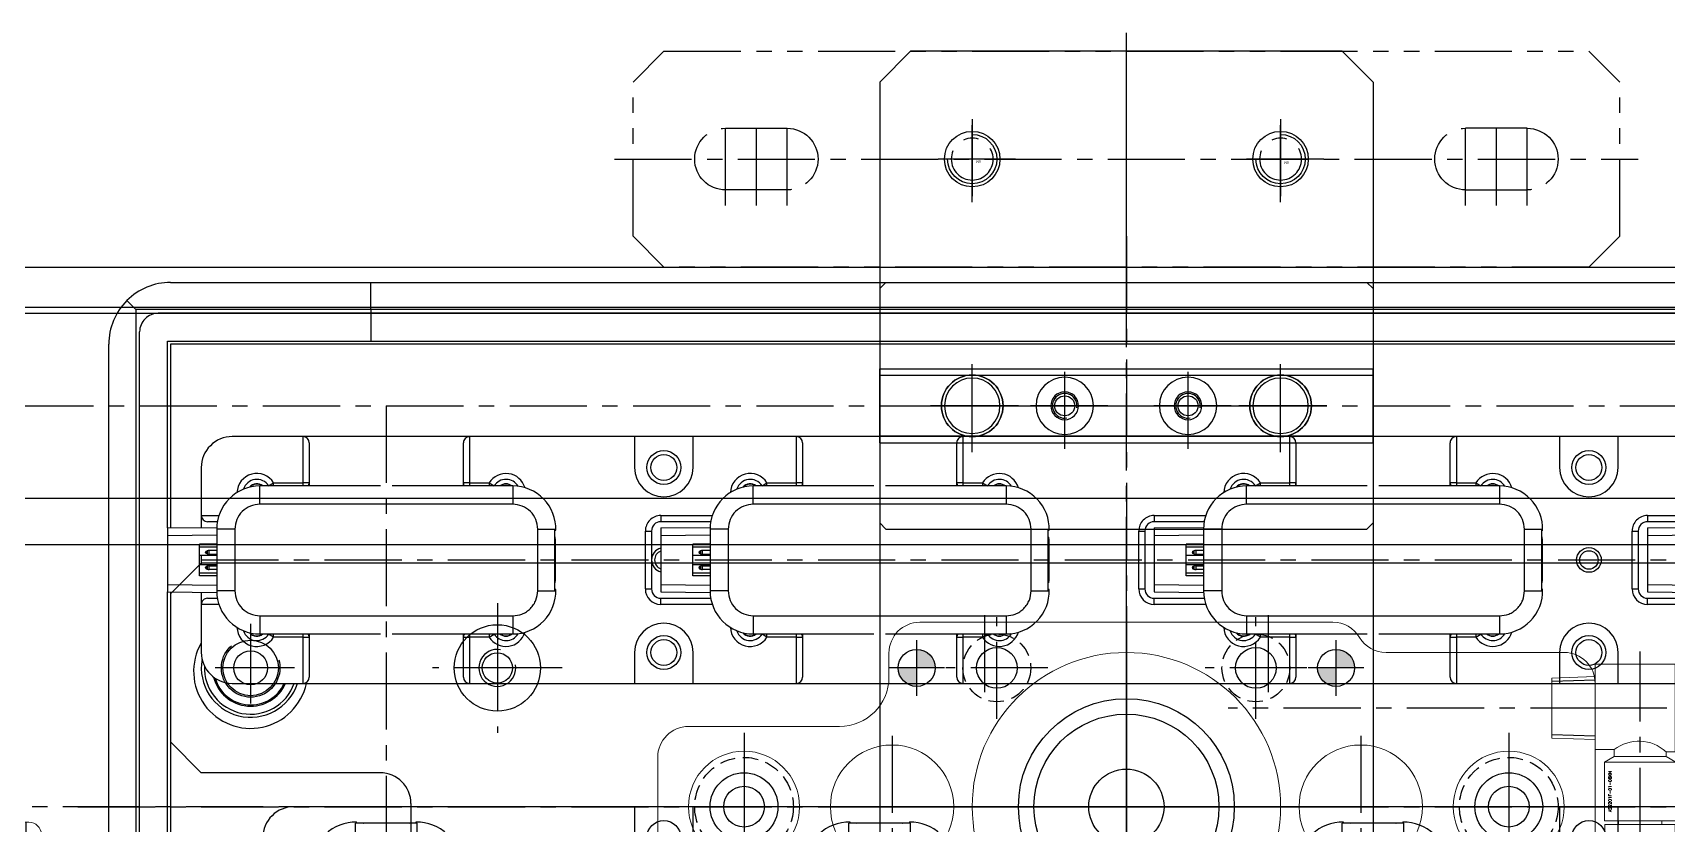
# Model space of a CAD drawing. Header units: inches. Extents: x 0 to 23821, y 0 to 11279.
# Drawn here: x 6859.8 to 7124.9, y 4415 to 4543.3 of the extents above; entities that cross this region are included whole.
import ezdxf
from ezdxf.enums import TextEntityAlignment as Align

# ---------------------------------------------------------------- set-up
doc = ezdxf.new("R2010")
doc.units = ezdxf.units.IN
doc.header["$LTSCALE"] = 10
doc.header["$MEASUREMENT"] = 0
for name, pattern in [('CENTER', [2, 1.25, -0.25, 0.25, -0.25]), ('HIDDEN', [0.375, 0.25, -0.125]), ('PHANTOM', [2.5, 1.25, -0.25, 0.25, -0.25, 0.25, -0.25])]:
    doc.linetypes.add(name, pattern=pattern)
for name, color, linetype in [('11', 1, 'CENTER'), ('22', 2, 'HIDDEN'), ('44', 4, 'Continuous'), ('66', 6, 'PHANTOM'), ('B', 123, 'Continuous'), ('BOM-T', 4, 'Continuous'), ('G', 231, 'Continuous'), ('P', 142, 'Continuous'), ('T', 3, 'Continuous'), ('Y', 60, 'Continuous')]:
    doc.layers.add(name, color=color, linetype=linetype)
doc.layers.add('88', color=35, linetype='Continuous', lineweight=5)
doc.styles.add('H', font='romans.shx', dxfattribs={"bigfont": 'whgtxt.shx'})
doc.styles.add('SCI', font='')
doc.styles.get("Standard").update_dxf_attribs({"font": 'arial.ttf'})
doc.styles.get('SCI').set_extended_font_data('Gulim')

# ---------------------------------------------------------------- blocks, each defined once
blk = doc.blocks.new('A$C36ac1f08')
for p, q in [((-6520, -12), (-280, -12)), ((-6520, -57), (-280, -57))]:
    blk.add_line(p, q)
at = {"layer": '11'}
for p, q in [((-6520, -34.5), (-280, -34.5)), ((-279.95, -99.5), (-6520, -99.5))]:
    blk.add_line(p, q, dxfattribs=at)
at = {"layer": 'B'}
for p, q in [((-6520, -19.5), (-280, -19.5)), ((-6520, -49.5), (-280, -49.5))]:
    blk.add_line(p, q, dxfattribs=at)
at = {"layer": 'G'}
blk.add_line((-6520, -18.5), (-280, -18.5), dxfattribs=at)
blk = doc.blocks.new('A$Ce158b9f5')
for p, q in [((325, 57.69), (325, 167.5)), ((325.5, 135), (325.5, 57.69)), ((330.63, 11.87), (330.63, 135)), ((335, 135), (335, 17.5)), ((90.25, 97.5), (90.25, 92.5)), ((99.75, 92.5), (99.75, 97.5)), ((125, 97.95), (125, 95.16)), ((135, 97.95), (135, 95.16)), ((205, 97.95), (205, 95.16)), ((215, 97.95), (215, 95.16)), ((240.25, 97.5), (240.25, 92.5)), ((249.75, 92.5), (249.75, 97.5)), ((285, 97.95), (285, 95.16)), ((295, 97.95), (295, 95.16)), ((125, 95.16), (135, 95.16)), ((125.19, 95), (125.21, 95.16)), ((126.8, 95.16), (126.8, 95.1)), ((129, 95.1), (126.8, 95.1)), ((133.2, 95.1), (131, 95.1)), ((133.2, 95.16), (133.2, 95.1)), ((134.79, 95.16), (134.81, 95)), ((205, 95.16), (215, 95.16)), ((205.19, 95), (205.21, 95.16)), ((206.8, 95.16), (206.8, 95.1)), ((209, 95.1), (206.8, 95.1)), ((213.2, 95.1), (211, 95.1)), ((213.2, 95.16), (213.2, 95.1)), ((214.79, 95.16), (214.81, 95)), ((285, 95.16), (295, 95.16)), ((285.19, 95), (285.21, 95.16)), ((286.8, 95.16), (286.8, 95.1)), ((289, 95.1), (286.8, 95.1)), ((293.2, 95.1), (291, 95.1)), ((293.2, 95.16), (293.2, 95.1)), ((294.79, 95.16), (294.81, 95)), ((35, 92.5), (305, 92.5)), ((315, 72.5), (25, 72.5)), ((90.25, 72.5), (90.25, 67.5)), ((99.75, 67.5), (99.75, 72.5)), ((116.5, 65.02), (116.5, 72.5)), ((143.5, 72.5), (143.5, 65.02)), ((196.5, 65.02), (196.5, 72.5)), ((223.5, 72.5), (223.5, 65.02)), ((240.25, 72.5), (240.25, 67.5)), ((249.75, 67.5), (249.75, 72.5)), ((276.5, 65.02), (276.5, 72.5)), ((303.5, 72.5), (303.5, 65.02)), ((117.5, 71.5), (117.5, 65.02)), ((142.5, 65.02), (142.5, 71.5)), ((197.5, 71.5), (197.5, 65.02)), ((222.5, 65.02), (222.5, 71.5)), ((277.5, 71.5), (277.5, 65.02)), ((302.5, 65.02), (302.5, 71.5)), ((320, 59.7), (320, 67.5)), ((129.06, 64.5), (109.5, 64.5)), ((109.5, 61.55), (109.5, 64.5)), ((113.32, 65.02), (112.52, 64.51)), ((113.32, 65.02), (116.5, 65.02)), ((113.32, 64.5), (113.32, 65.02)), ((117.5, 65.02), (116.5, 65.02)), ((116.5, 64.5), (116.5, 65.02)), ((117.5, 65.02), (117.5, 64.5)), ((150.5, 64.5), (130.94, 64.5)), ((143.5, 65.02), (142.5, 65.02)), ((142.5, 64.5), (142.5, 65.02)), ((143.5, 65.02), (148.28, 65.02)), ((143.5, 65.02), (143.5, 64.5)), ((148.28, 65.02), (149.08, 64.51)), ((148.28, 65.02), (148.28, 64.5)), ((150.5, 61.55), (150.5, 64.5)), ((209.06, 64.5), (189.5, 64.5)), ((189.5, 61.55), (189.5, 64.5)), ((193.32, 65.02), (192.52, 64.51)), ((193.32, 65.02), (196.5, 65.02)), ((193.32, 64.5), (193.32, 65.02)), ((197.5, 65.02), (196.5, 65.02)), ((196.5, 64.5), (196.5, 65.02)), ((197.5, 65.02), (197.5, 64.5)), ((230.5, 64.5), (210.94, 64.5)), ((223.5, 65.02), (222.5, 65.02)), ((222.5, 64.5), (222.5, 65.02)), ((223.5, 65.02), (228.28, 65.02)), ((223.5, 65.02), (223.5, 64.5)), ((228.28, 65.02), (229.08, 64.51)), ((228.28, 65.02), (228.28, 64.5)), ((230.5, 61.55), (230.5, 64.5)), ((289.06, 64.5), (269.5, 64.5)), ((269.5, 61.55), (269.5, 64.5)), ((273.32, 65.02), (272.52, 64.51)), ((273.32, 65.02), (276.5, 65.02)), ((273.32, 64.5), (273.32, 65.02)), ((277.5, 65.02), (276.5, 65.02)), ((276.5, 64.5), (276.5, 65.02)), ((277.5, 65.02), (277.5, 64.5)), ((310.5, 64.5), (290.94, 64.5)), ((303.5, 65.02), (302.5, 65.02)), ((302.5, 64.5), (302.5, 65.02)), ((303.5, 65.02), (308.28, 65.02)), ((303.5, 65.02), (303.5, 64.5)), ((308.28, 65.02), (309.08, 64.51)), ((308.28, 65.02), (308.28, 64.5)), ((310.5, 61.55), (310.5, 64.5)), ((150.5, 61.55), (109.5, 61.55)), ((230.5, 61.55), (189.5, 61.55)), ((310.5, 61.55), (269.5, 61.55)), ((77.15, 59.7), (85.5, 59.7)), ((85.5, 58.7), (77.4, 58.7)), ((85.5, 59.7), (85.5, 58.7)), ((157.15, 59.7), (165.5, 59.7)), ((165.5, 58.7), (157.4, 58.7)), ((165.5, 59.7), (165.5, 58.7)), ((237.15, 59.7), (245.5, 59.7)), ((245.5, 58.7), (237.4, 58.7)), ((245.5, 59.7), (245.5, 58.7)), ((317.15, 59.7), (320, 59.7)), ((319, 58.7), (317.4, 58.7)), ((320, 57.73), (320, 59.7)), ((85.5, 57.69), (77.5, 57.76)), ((85.5, 56.49), (77.5, 56.56)), ((85.5, 48.51), (85.5, 56.49)), ((88, 57.2), (87, 57.2)), ((87, 47.8), (87, 57.2)), ((88, 57.2), (88, 47.8)), ((102.5, 57.31), (102.66, 57.29)), ((102.6, 49.3), (102.6, 55.7)), ((102.6, 55.7), (102.66, 55.7)), ((102.66, 57.5), (102.66, 47.5)), ((105.45, 57.5), (102.66, 57.5)), ((105.45, 57.5), (105.45, 47.5)), ((154.55, 47.5), (154.55, 57.5)), ((154.55, 57.5), (157.5, 57.5)), ((165.5, 57.69), (157.5, 57.76)), ((157.5, 47.5), (157.5, 57.5)), ((165.5, 56.49), (157.5, 56.56)), ((165.5, 48.51), (165.5, 56.49)), ((167, 47.8), (167, 57.2)), ((168, 57.2), (167, 57.2)), ((168, 57.2), (168, 47.8)), ((182.5, 57.31), (182.66, 57.29)), ((182.6, 49.3), (182.6, 55.7)), ((182.6, 55.7), (182.66, 55.7)), ((182.66, 57.5), (182.66, 47.5)), ((185.45, 57.5), (182.66, 57.5)), ((185.45, 57.5), (185.45, 47.5)), ((234.55, 47.5), (234.55, 57.5)), ((234.55, 57.5), (237.5, 57.5)), ((245.5, 57.69), (237.5, 57.76)), ((237.5, 47.5), (237.5, 57.5)), ((245.5, 56.49), (237.5, 56.56)), ((245.5, 48.51), (245.5, 56.49)), ((248, 57.2), (247, 57.2)), ((247, 47.8), (247, 57.2)), ((248, 57.2), (248, 47.8)), ((262.5, 57.31), (262.66, 57.29)), ((262.6, 49.3), (262.6, 55.7)), ((262.6, 55.7), (262.66, 55.7)), ((262.66, 57.5), (262.66, 47.5)), ((265.45, 57.5), (262.66, 57.5)), ((265.45, 57.5), (265.45, 47.5)), ((314.55, 47.5), (314.55, 57.5)), ((314.55, 57.5), (317.5, 57.5)), ((325.5, 57.69), (317.5, 57.76)), ((317.5, 47.5), (317.5, 57.5)), ((325.5, 56.49), (317.5, 56.56)), ((325.5, 48.51), (325.5, 56.49)), ((157.5, 55.08), (160.3, 55.08)), ((157.5, 55.05), (160.3, 55.05)), ((157.5, 54.65), (160.3, 54.65)), ((157.5, 54.05), (158.71, 54.05)), ((158.71, 53.45), (157.5, 53.45)), ((160.3, 53.25), (157.5, 53.25)), ((158.71, 54.05), (158.71, 53.45)), ((159.05, 53.51), (159.05, 53.99)), ((159.2, 53.94), (159.05, 53.99)), ((159.05, 53.51), (159.2, 53.56)), ((159.2, 53.56), (159.2, 53.94)), ((159.3, 53.79), (159.3, 53.71)), ((160.3, 55.08), (160.3, 49.92)), ((237.5, 55.08), (240.3, 55.08)), ((237.5, 55.05), (240.3, 55.05)), ((237.5, 54.65), (240.3, 54.65)), ((237.5, 54.05), (238.71, 54.05)), ((238.71, 53.45), (237.5, 53.45)), ((240.3, 53.25), (237.5, 53.25)), ((238.71, 54.05), (238.71, 53.45)), ((239.05, 53.51), (239.05, 53.99)), ((239.2, 53.94), (239.05, 53.99)), ((239.05, 53.51), (239.2, 53.56)), ((239.2, 53.56), (239.2, 53.94)), ((239.3, 53.79), (239.3, 53.71)), ((240.3, 55.08), (240.3, 49.92)), ((317.5, 55.08), (320.3, 55.08)), ((317.5, 55.05), (320.3, 55.05)), ((317.5, 54.65), (320.3, 54.65)), ((317.5, 54.05), (318.71, 54.05)), ((318.71, 53.45), (317.5, 53.45)), ((320.3, 53.25), (317.5, 53.25)), ((318.71, 54.05), (318.71, 53.45)), ((319.05, 53.51), (319.05, 53.99)), ((319.2, 53.94), (319.05, 53.99)), ((319.05, 53.51), (319.2, 53.56)), ((319.2, 53.56), (319.2, 53.94)), ((319.3, 53.79), (319.3, 53.71)), ((320, 51.75), (320, 53.25)), ((320.3, 55.08), (320.3, 49.92)), ((157.5, 51.75), (160.3, 51.75)), ((158.71, 51.55), (157.5, 51.55)), ((157.5, 50.95), (158.71, 50.95)), ((158.71, 51.55), (158.71, 50.95)), ((159.05, 51.01), (159.05, 51.49)), ((159.05, 51.49), (159.2, 51.44)), ((159.2, 51.06), (159.05, 51.01)), ((159.2, 51.06), (159.2, 51.44)), ((159.3, 51.29), (159.3, 51.21)), ((237.5, 51.75), (240.3, 51.75)), ((238.71, 51.55), (237.5, 51.55)), ((237.5, 50.95), (238.71, 50.95)), ((238.71, 51.55), (238.71, 50.95)), ((239.05, 51.01), (239.05, 51.49)), ((239.05, 51.49), (239.2, 51.44)), ((239.2, 51.06), (239.05, 51.01)), ((239.2, 51.06), (239.2, 51.44)), ((239.3, 51.29), (239.3, 51.21)), ((317.5, 51.75), (320.3, 51.75)), ((318.71, 51.55), (317.5, 51.55)), ((317.5, 50.95), (318.71, 50.95)), ((318.71, 51.55), (318.71, 50.95)), ((319.05, 51.01), (319.05, 51.49)), ((319.05, 51.49), (319.2, 51.44)), ((319.2, 51.06), (319.05, 51.01)), ((319.2, 51.06), (319.2, 51.44)), ((319.3, 51.29), (319.3, 51.21)), ((85.5, 48.51), (77.5, 48.44)), ((88, 47.8), (87, 47.8)), ((102.6, 49.3), (102.66, 49.3)), ((160.3, 50.35), (157.5, 50.35)), ((160.3, 49.95), (157.5, 49.95)), ((157.5, 49.92), (160.3, 49.92)), ((165.5, 48.51), (157.5, 48.44)), ((168, 47.8), (167, 47.8)), ((182.6, 49.3), (182.66, 49.3)), ((240.3, 50.35), (237.5, 50.35)), ((240.3, 49.95), (237.5, 49.95)), ((237.5, 49.92), (240.3, 49.92)), ((245.5, 48.51), (237.5, 48.44)), ((248, 47.8), (247, 47.8)), ((262.6, 49.3), (262.66, 49.3)), ((320.3, 50.35), (317.5, 50.35)), ((320.3, 49.95), (317.5, 49.95)), ((317.5, 49.92), (320.3, 49.92)), ((325.5, 48.51), (317.5, 48.44)), ((85.5, 45.3), (77.15, 45.3)), ((77.4, 46.3), (85.5, 46.3)), ((85.5, 47.31), (77.5, 47.24)), ((85.5, 45.3), (85.5, 46.3)), ((102.66, 47.71), (102.5, 47.69)), ((105.45, 47.5), (102.66, 47.5)), ((154.55, 47.5), (157.5, 47.5)), ((165.5, 45.3), (157.15, 45.3)), ((157.4, 46.3), (165.5, 46.3)), ((165.5, 47.31), (157.5, 47.24)), ((165.5, 45.3), (165.5, 46.3)), ((182.66, 47.71), (182.5, 47.69)), ((185.45, 47.5), (182.66, 47.5)), ((234.55, 47.5), (237.5, 47.5)), ((245.5, 45.3), (237.15, 45.3)), ((237.4, 46.3), (245.5, 46.3)), ((245.5, 47.31), (237.5, 47.24)), ((245.5, 45.3), (245.5, 46.3)), ((262.66, 47.71), (262.5, 47.69)), ((265.45, 47.5), (262.66, 47.5)), ((314.55, 47.5), (317.5, 47.5)), ((320, 45.3), (317.15, 45.3)), ((317.4, 46.3), (319, 46.3)), ((325.5, 47.31), (317.5, 47.24)), ((320, 45.3), (320, 47.27)), ((320, 37.5), (320, 45.3)), ((325, 17.5), (325, 47.31)), ((325.5, 47.31), (325.5, 17)), ((109.5, 43.45), (150.5, 43.45)), ((109.5, 40.5), (109.5, 43.45)), ((150.5, 43.45), (150.5, 40.5)), ((189.5, 43.45), (230.5, 43.45)), ((189.5, 40.5), (189.5, 43.45)), ((230.5, 43.45), (230.5, 40.5)), ((269.5, 43.45), (310.5, 43.45)), ((269.5, 40.5), (269.5, 43.45)), ((310.5, 43.45), (310.5, 40.5)), ((109.5, 40.5), (129.06, 40.5)), ((113.32, 39.98), (112.52, 40.49)), ((113.32, 39.98), (113.32, 40.5)), ((116.5, 39.98), (113.32, 39.98)), ((116.5, 39.98), (116.5, 40.5)), ((116.5, 32.5), (116.5, 39.98)), ((116.5, 39.98), (117.5, 39.98)), ((117.5, 40.5), (117.5, 39.98)), ((117.5, 39.98), (117.5, 33.5)), ((130.94, 40.5), (150.5, 40.5)), ((142.5, 39.98), (142.5, 40.5)), ((142.5, 39.98), (143.5, 39.98)), ((142.5, 33.5), (142.5, 39.98)), ((143.5, 40.5), (143.5, 39.98)), ((143.5, 39.98), (143.5, 32.5)), ((148.28, 39.98), (143.5, 39.98)), ((148.28, 40.5), (148.28, 39.98)), ((149.08, 40.49), (148.28, 39.98)), ((189.5, 40.5), (209.06, 40.5)), ((193.32, 39.98), (192.52, 40.49)), ((193.32, 39.98), (193.32, 40.5)), ((196.5, 39.98), (193.32, 39.98)), ((196.5, 39.98), (196.5, 40.5)), ((196.5, 32.5), (196.5, 39.98)), ((196.5, 39.98), (197.5, 39.98)), ((197.5, 40.5), (197.5, 39.98)), ((197.5, 39.98), (197.5, 33.5)), ((210.94, 40.5), (230.5, 40.5)), ((222.5, 39.98), (222.5, 40.5)), ((222.5, 39.98), (223.5, 39.98)), ((222.5, 33.5), (222.5, 39.98)), ((223.5, 40.5), (223.5, 39.98)), ((223.5, 39.98), (223.5, 32.5)), ((228.28, 39.98), (223.5, 39.98)), ((228.28, 40.5), (228.28, 39.98)), ((229.08, 40.49), (228.28, 39.98)), ((269.5, 40.5), (289.06, 40.5)), ((273.32, 39.98), (272.52, 40.49)), ((273.32, 39.98), (273.32, 40.5)), ((276.5, 39.98), (273.32, 39.98)), ((276.5, 39.98), (276.5, 40.5)), ((276.5, 32.5), (276.5, 39.98)), ((276.5, 39.98), (277.5, 39.98)), ((277.5, 40.5), (277.5, 39.98)), ((277.5, 39.98), (277.5, 33.5)), ((290.94, 40.5), (310.5, 40.5)), ((302.5, 39.98), (302.5, 40.5)), ((302.5, 39.98), (303.5, 39.98)), ((302.5, 33.5), (302.5, 39.98)), ((303.5, 40.5), (303.5, 39.98)), ((308.28, 39.98), (303.5, 39.98)), ((303.5, 39.98), (303.5, 32.5)), ((308.28, 40.5), (308.28, 39.98)), ((309.08, 40.49), (308.28, 39.98)), ((90.25, 37.5), (90.25, 32.5)), ((99.75, 32.5), (99.75, 37.5)), ((240.25, 37.5), (240.25, 32.5)), ((249.75, 32.5), (249.75, 37.5)), ((25, 32.5), (315, 32.5)), ((325.5, 17), (14.5, 17)), ((15, 17.5), (325, 17.5)), ((292.5, 11.87), (292.5, 17)), ((9.37, 11.87), (330.63, 11.87)), ((292.5, 11.87), (292.5, 7.5)), ((332.07, 10.43), (330.63, 11.87)), ((325, 7.5), (15, 7.5))]:
    blk.add_line(p, q)
at = {"flags": 128}
for points in [[(126.8, 95.1), (126.31, 95.15), (126.27, 95.16)], [(133.73, 95.16), (133.69, 95.15), (133.2, 95.1)], [(206.8, 95.1), (206.31, 95.15), (206.27, 95.16)], [(213.73, 95.16), (213.69, 95.15), (213.2, 95.1)], [(286.8, 95.1), (286.31, 95.15), (286.27, 95.16)], [(293.73, 95.16), (293.69, 95.15), (293.2, 95.1)], [(102.6, 55.7), (102.65, 56.19), (102.66, 56.23)], [(182.6, 55.7), (182.65, 56.19), (182.66, 56.23)], [(262.6, 55.7), (262.65, 56.19), (262.66, 56.23)], [(102.66, 48.77), (102.65, 48.81), (102.6, 49.3)], [(182.66, 48.77), (182.65, 48.81), (182.6, 49.3)], [(262.66, 48.77), (262.65, 48.81), (262.6, 49.3)]]:
    blk.add_lwpolyline(points, dxfattribs=at)
for centre, radius in [((95, 97.5), 2.75), ((245, 97.5), 2.75), ((95, 67.5), 2.75), ((95, 67.5), 2.1), ((245, 67.5), 2.75), ((245, 67.5), 2.1), ((95, 52.5), 2), ((95, 52.5), 1.5), ((95, 37.5), 2.75), ((245, 37.5), 2.75), ((95, 37.5), 2.1), ((245, 37.5), 2.1)]:
    blk.add_circle(centre, radius)
for centre, radius, start, end in [((125, 102), 7, 180, 271.5443), ((135, 102), 7, 268.4557, 0), ((205, 102), 7, 180, 271.5443), ((215, 102), 7, 268.4557, 0), ((285, 102), 7, 180, 271.5443), ((295, 102), 7, 268.4557, 0), ((305, 97.5), 5, 270, 0), ((312, 70.55), 9.25, 329.8673, 167.8301), ((312, 70), 8, 349.9385, 161.79), ((312, 70), 7.5, 357.6497, 160.5288), ((312, 70), 6.2, 13.8612, 156.22), ((312, 70), 6, 16.1275, 155.3757), ((116.5, 71.5), 1, 0, 90), ((143.5, 71.5), 1, 90, 180), ((196.5, 71.5), 1, 0, 90), ((223.5, 71.5), 1, 90, 180), ((276.5, 71.5), 1, 0, 90), ((303.5, 71.5), 1, 90, 180), ((315, 67.5), 5, 0, 90), ((95, 67.5), 4.75, 180, 0), ((110.6, 63.3), 3.22, 32.2945, 163.5613), ((151, 63.3), 3.22, 2.3296, 147.7055), ((190.6, 63.3), 3.22, 32.2945, 163.5613), ((231, 63.3), 3.22, 2.3296, 147.7055), ((245, 67.5), 4.75, 180, 0), ((270.6, 63.3), 3.22, 32.2945, 163.5613), ((311, 63.3), 3.22, 2.3296, 147.7055), ((109.5, 57.5), 7, 90, 181.5443), ((110.6, 63.3), 2.27, 32.2945, 149.6863), ((110.6, 63.3), 1.55, 50.6725, 129.3275), ((110.6, 63.3), 1.5, 53.1301, 126.8699), ((116.59, 65.02), 0.914, 325.1343, 359.8785), ((143.41, 65.02), 0.914, 180.1215, 214.8657), ((151, 63.3), 2.27, 17.1614, 147.7055), ((151, 63.3), 1.55, 39.767, 129.3275), ((151, 63.3), 1.5, 42.4943, 126.8699), ((150.5, 57.5), 7, 0, 90), ((189.5, 57.5), 7, 90, 181.5443), ((190.6, 63.3), 2.27, 32.2945, 149.6863), ((190.6, 63.3), 1.55, 50.6725, 129.3275), ((190.6, 63.3), 1.5, 53.1301, 126.8699), ((196.59, 65.02), 0.914, 325.1343, 359.8785), ((223.41, 65.02), 0.914, 180.1215, 214.8657), ((231, 63.3), 2.27, 17.1614, 147.7055), ((231, 63.3), 1.55, 39.767, 129.3275), ((231, 63.3), 1.5, 42.4943, 126.8699), ((230.5, 57.5), 7, 0, 90), ((269.5, 57.5), 7, 90, 181.5443), ((270.6, 63.3), 2.27, 32.2945, 149.6863), ((270.6, 63.3), 1.55, 50.6725, 129.3275), ((270.6, 63.3), 1.5, 53.1301, 126.8699), ((276.59, 65.02), 0.914, 325.1343, 359.8785), ((303.41, 65.02), 0.914, 180.1215, 214.8657), ((311, 63.3), 2.27, 17.1614, 147.7055), ((311, 63.3), 1.55, 39.767, 129.3275), ((311, 63.3), 1.5, 42.4943, 126.8699), ((310.5, 57.5), 7, 0, 90), ((85.5, 57.2), 2.5, 0, 90), ((85.5, 57.2), 1.5, 0, 90), ((165.5, 57.2), 2.5, 0, 90), ((165.5, 57.2), 1.5, 0, 90), ((245.5, 57.2), 2.5, 0, 90), ((245.5, 57.2), 1.5, 0, 90), ((319, 59.7), 1, 270, 0), ((158.71, 53.05), 1, 70, 90), ((158.71, 54.45), 1, 270, 290), ((159.15, 53.79), 0.15, 0, 70), ((159.15, 53.71), 0.15, 290, 360), ((238.71, 53.05), 1, 70, 90), ((238.71, 54.45), 1, 270, 290), ((239.15, 53.79), 0.15, 0, 70), ((239.15, 53.71), 0.15, 290, 360), ((245, 52.5), 2, 0, 75.5225), ((245, 52.5), 1.5, 289.4712, 70.5288), ((318.71, 53.05), 1, 70, 90), ((318.71, 54.45), 1, 270, 290), ((319.15, 53.79), 0.15, 0, 70), ((319.15, 53.71), 0.15, 290, 360), ((158.71, 50.55), 1, 70, 90), ((158.71, 51.95), 1, 270, 290), ((159.15, 51.29), 0.15, 0, 70), ((159.15, 51.21), 0.15, 290, 0), ((238.71, 50.55), 1, 70, 90), ((238.71, 51.95), 1, 270, 290), ((239.15, 51.29), 0.15, 0, 70), ((239.15, 51.21), 0.15, 290, 0), ((245, 52.5), 2, 284.4775, 0), ((318.71, 50.55), 1, 70, 90), ((318.71, 51.95), 1, 270, 290), ((319.15, 51.29), 0.15, 0, 70), ((319.15, 51.21), 0.15, 290, 0), ((85.5, 47.8), 2.5, 270, 0), ((85.5, 47.8), 1.5, 270, 0), ((165.5, 47.8), 2.5, 270, 0), ((165.5, 47.8), 1.5, 270, 0), ((245.5, 47.8), 2.5, 270, 0), ((245.5, 47.8), 1.5, 270, 0), ((109.5, 47.5), 7, 178.4557, 270), ((150.5, 47.5), 7, 270, 0), ((189.5, 47.5), 7, 178.4557, 270), ((230.5, 47.5), 7, 270, 0), ((269.5, 47.5), 7, 178.4557, 270), ((310.5, 47.5), 7, 270, 0), ((319, 45.3), 1, 0, 90), ((95, 37.5), 4.75, 0, 180), ((110.6, 41.7), 3.22, 196.4387, 327.7055), ((110.6, 41.7), 2.27, 210.3137, 327.7055), ((110.6, 41.7), 1.55, 230.6725, 309.3275), ((110.6, 41.7), 1.5, 233.1301, 306.8699), ((116.59, 39.98), 0.914, 0.1215, 34.8657), ((143.41, 39.98), 0.914, 145.1343, 179.8785), ((151, 41.7), 3.22, 212.2945, 357.6704), ((151, 41.7), 2.27, 212.2945, 342.8386), ((151, 41.7), 1.55, 230.6725, 320.233), ((151, 41.7), 1.5, 233.1301, 317.5057), ((190.6, 41.7), 3.22, 196.4387, 327.7055), ((190.6, 41.7), 2.27, 210.3137, 327.7055), ((190.6, 41.7), 1.55, 230.6725, 309.3275), ((190.6, 41.7), 1.5, 233.1301, 306.8699), ((196.59, 39.98), 0.914, 0.1215, 34.8657), ((223.41, 39.98), 0.914, 145.1343, 179.8785), ((231, 41.7), 3.22, 212.2945, 357.6704), ((231, 41.7), 2.27, 212.2945, 342.8386), ((231, 41.7), 1.55, 230.6725, 320.233), ((231, 41.7), 1.5, 233.1301, 317.5057), ((245, 37.5), 4.75, 0, 180), ((270.6, 41.7), 3.22, 196.4387, 327.7055), ((270.6, 41.7), 2.27, 210.3137, 327.7055), ((270.6, 41.7), 1.55, 230.6725, 309.3275), ((270.6, 41.7), 1.5, 233.1301, 306.8699), ((276.59, 39.98), 0.914, 0.1215, 34.8657), ((303.41, 39.98), 0.914, 145.1343, 179.8785), ((311, 41.7), 3.22, 212.2945, 357.6704), ((311, 41.7), 2.27, 212.2945, 342.8386), ((311, 41.7), 1.55, 230.6725, 320.233), ((311, 41.7), 1.5, 233.1301, 317.5057), ((315, 37.5), 5, 270, 0), ((116.5, 33.5), 1, 270, 0), ((143.5, 33.5), 1, 180, 270), ((196.5, 33.5), 1, 270, 0), ((223.5, 33.5), 1, 180, 270), ((276.5, 33.5), 1, 270, 0), ((303.5, 33.5), 1, 180, 270), ((325, 17.5), 10, 315, 0), ((325, 17.5), 10, 270, 315)]:
    blk.add_arc(centre, radius, start, end)
for points, knots in [([(109.5, 61.55), (108.99, 61.5), (108.21, 61.41), (107.26, 60.91), (106.62, 60.38), (106.09, 59.74), (105.59, 58.79), (105.5, 58.01), (105.45, 57.5)], [0, 0, 0, 0, 0.239457, 0.368361, 0.5, 0.631639, 0.760543, 1, 1, 1, 1]), ([(189.5, 61.55), (188.99, 61.5), (188.21, 61.41), (187.26, 60.91), (186.62, 60.38), (186.09, 59.74), (185.59, 58.79), (185.5, 58.01), (185.45, 57.5)], [0, 0, 0, 0, 0.2394568, 0.3683607, 0.5, 0.6316393, 0.7605432, 1, 1, 1, 1]), ([(269.5, 61.55), (268.99, 61.5), (268.21, 61.41), (267.26, 60.91), (266.62, 60.38), (266.09, 59.74), (265.59, 58.79), (265.5, 58.01), (265.45, 57.5)], [0, 0, 0, 0, 0.2394568, 0.3683607, 0.5, 0.6316393, 0.7605432, 1, 1, 1, 1]), ([(85.5, 56.49), (85.5, 56.64), (85.5, 56.96), (85.5, 57.35), (85.5, 57.63), (85.5, 57.67), (85.5, 57.69)], [0, 0, 0, 0, 0.250002, 0.5, 0.749998, 1, 1, 1, 1]), ([(165.5, 56.49), (165.5, 56.64), (165.5, 56.96), (165.5, 57.35), (165.5, 57.63), (165.5, 57.67), (165.5, 57.69)], [0, 0, 0, 0, 0.2500024, 0.5, 0.7499976, 1, 1, 1, 1]), ([(245.5, 56.49), (245.5, 56.64), (245.5, 56.96), (245.5, 57.35), (245.5, 57.63), (245.5, 57.67), (245.5, 57.69)], [0, 0, 0, 0, 0.2500024, 0.5, 0.7499976, 1, 1, 1, 1]), ([(325.5, 56.49), (325.5, 56.64), (325.5, 56.96), (325.5, 57.35), (325.5, 57.63), (325.5, 57.67), (325.5, 57.69)], [0, 0, 0, 0, 0.250002, 0.5, 0.749998, 1, 1, 1, 1]), ([(85.5, 47.31), (85.5, 47.33), (85.5, 47.37), (85.5, 47.65), (85.5, 48.04), (85.5, 48.36), (85.5, 48.51)], [0, 0, 0, 0, 0.250002, 0.5, 0.749998, 1, 1, 1, 1]), ([(165.5, 47.31), (165.5, 47.33), (165.5, 47.37), (165.5, 47.65), (165.5, 48.04), (165.5, 48.36), (165.5, 48.51)], [0, 0, 0, 0, 0.250002, 0.5, 0.749998, 1, 1, 1, 1]), ([(245.5, 47.31), (245.5, 47.33), (245.5, 47.37), (245.5, 47.65), (245.5, 48.04), (245.5, 48.36), (245.5, 48.51)], [0, 0, 0, 0, 0.250002, 0.5, 0.749998, 1, 1, 1, 1]), ([(325.5, 47.31), (325.5, 47.33), (325.5, 47.37), (325.5, 47.65), (325.5, 48.04), (325.5, 48.36), (325.5, 48.51)], [0, 0, 0, 0, 0.250002, 0.5, 0.749998, 1, 1, 1, 1])]:
    blk.add_open_spline(points, degree=3, knots=knots)
for points in [[(154.55, 57.5), (154.49, 58.03), (154.37, 59.09), (153.43, 60.43), (152.09, 61.37), (151.03, 61.49), (150.5, 61.55)], [(234.55, 57.5), (234.49, 58.03), (234.37, 59.09), (233.43, 60.43), (232.09, 61.37), (231.03, 61.49), (230.5, 61.55)], [(314.55, 57.5), (314.49, 58.03), (314.37, 59.09), (313.43, 60.43), (312.09, 61.37), (311.03, 61.49), (310.5, 61.55)], [(105.45, 47.5), (105.51, 46.97), (105.63, 45.91), (106.57, 44.57), (107.91, 43.63), (108.97, 43.51), (109.5, 43.45)], [(150.5, 43.45), (151.03, 43.51), (152.09, 43.63), (153.43, 44.57), (154.37, 45.91), (154.49, 46.97), (154.55, 47.5)], [(185.45, 47.5), (185.51, 46.97), (185.63, 45.91), (186.57, 44.57), (187.91, 43.63), (188.97, 43.51), (189.5, 43.45)], [(230.5, 43.45), (231.03, 43.51), (232.09, 43.63), (233.43, 44.57), (234.37, 45.91), (234.49, 46.97), (234.55, 47.5)], [(265.45, 47.5), (265.51, 46.97), (265.63, 45.91), (266.57, 44.57), (267.91, 43.63), (268.97, 43.51), (269.5, 43.45)], [(310.5, 43.45), (311.03, 43.51), (312.09, 43.63), (313.43, 44.57), (314.37, 45.91), (314.49, 46.97), (314.55, 47.5)]]:
    blk.add_open_spline(points, degree=3)
at = {"layer": '11'}
for p, q in [((170, 0), (170, 185)), ((130, 27.5), (130, 157.5)), ((210, 27.5), (210, 157.5)), ((290, 27.5), (290, 157.5)), ((340, 92.5), (0, 92.5)), ((320, 52.5), (15, 52.5))]:
    blk.add_line(p, q, dxfattribs=at)
at = {"layer": 'Y'}
for p, q in [((330, 169.5), (330, 15.5)), ((13, 12.5), (327, 12.5))]:
    blk.add_line(p, q, dxfattribs=at)
blk.add_arc((327, 15.5), 3, 270, 0, dxfattribs=at)
blk = doc.blocks.new('SMTAPM6', base_point=(1696.01, 1983.9))
at = {"color": 7, "linetype": 'Continuous'}
blk.add_circle((1696.01, 1983.9), 2.46, dxfattribs=at)
at = {"layer": '11'}
for p, q in [((1696.01, 1979.4), (1696.01, 1988.4)), ((1691.51, 1983.9), (1700.51, 1983.9))]:
    blk.add_line(p, q, dxfattribs=at)
at = {"layer": 'T', "linetype": 'Continuous'}
blk.add_arc((1696.01, 1983.9), 3, 260.0082, 189.9928, dxfattribs=at)
blk = doc.blocks.new('MDCBM5H', base_point=(3956.9, -5620.49, 0))
at = {"color": 7, "linetype": 'Continuous'}
blk.add_circle((3956.9, -5620.49, 0), 2.75, dxfattribs=at)
at = {"layer": '11'}
for p, q in [((3956.9, -5627.62, 0), (3956.9, -5613.37, 0)), ((3949.78, -5620.49, 0), (3964.03, -5620.49, 0))]:
    blk.add_line(p, q, dxfattribs=at)
at = {"layer": '22', "ltscale": 7.6}
blk.add_circle((3956.9, -5620.49, 0), 4.75, dxfattribs=at)
blk = doc.blocks.new('MDCBM6', base_point=(40751.01, 10879.93))
at = {"color": 7, "linetype": 'Continuous'}
for radius in [5.5, 3.3]:
    blk.add_circle((40751.01, 10879.93), radius, dxfattribs=at)
at = {"layer": '11'}
for p, q in [((40751.01, 10871.68), (40751.01, 10888.18)), ((40742.76, 10879.93), (40759.26, 10879.93))]:
    blk.add_line(p, q, dxfattribs=at)
blk = doc.blocks.new('A$C65A22A5B')
for p, q in [((-155, 34.5), (-150, 39.5)), ((-150, 39.5), (111, 39.5)), ((116, 34.5), (111, 39.5)), ((-155, 10.5), (-155, 34.5)), ((116, -0.5), (116, 34.5)), ((-155, 10.5), (-150, 5.5)), ((-150, 5.5), (-121, 5.5)), ((-116, -34.5), (-116, 0.5)), ((121, -5.5), (150, -5.5)), ((155, -10.5), (150, -5.5)), ((155, -34.5), (155, -10.5)), ((-116, -34.5), (-111, -39.5)), ((155, -34.5), (150, -39.5)), ((-111, -39.5), (150, -39.5))]:
    blk.add_line(p, q)
for centre, radius in [((-102, 22.5), 7), ((102, 22.5), 7), ((-142, 22.5), 4.5), ((0, 0), 15), ((0, 0), 6.1), ((-102, -22.5), 7), ((102, -22.5), 7), ((142, -22.5), 4.5)]:
    blk.add_circle(centre, radius)
for centre, start, end in [((-121, 0.5), 0, 90), ((121, -0.5), 180, 270)]:
    blk.add_arc(centre, 5, start, end)
at = {"layer": '11'}
for p, q in [((-102, 12), (-102, 33)), ((102, 12), (102, 33)), ((-142, 15.75), (-142, 29.25)), ((-148.75, 22.5), (-135.25, 22.5)), ((-112.5, 22.5), (-91.5, 22.5)), ((0, -22.5), (0, 22.5)), ((91.5, 22.5), (112.5, 22.5)), ((-62, -12), (-62, 12)), ((62, -12), (62, 12)), ((-74, 0), (-50, 0)), ((-22.5, 0), (22.5, 0)), ((50, 0), (74, 0)), ((102, -33), (102, -12)), ((142, -29.25), (142, -15.75)), ((91.5, -22.5), (112.5, -22.5)), ((135.25, -22.5), (148.75, -22.5))]:
    blk.add_line(p, q, dxfattribs=at)
at = {"layer": '11', "ltscale": 3.15}
for p, q in [((-102, -33), (-102, -12)), ((-112.5, -22.5), (-91.5, -22.5))]:
    blk.add_line(p, q, dxfattribs=at)
at = {"layer": '22'}
for centre in [(-62, 0), (62, 0)]:
    blk.add_circle(centre, 8, dxfattribs=at)
for name, p in [('MDCBM5H', (-142, 22.5)), ('SMTAPM6', (-102, 22.5)), ('SMTAPM6', (102, 22.5)), ('MDCBM6', (-62, 0)), ('MDCBM6', (62, 0)), ('MDCBM5H', (142, -22.5)), ('SMTAPM6', (-102, -22.5)), ('SMTAPM6', (102, -22.5))]:
    blk.add_blockref(name, p)
blk = doc.blocks.new('A$C1D3868C3')
for p, q in [((-33.5, 29.89), (33.5, 29.89)), ((-38.5, 20.99), (-38.5, 24.89)), ((42.1, 24.99), (71, 24.99)), ((76, 19.99), (76, -8.01)), ((-71, 12.99), (-46.5, 12.99)), ((-76, 7.99), (-76, -20.01)), ((46.5, -13.01), (71, -13.01)), ((38.5, -21.01), (38.5, -24.91)), ((-71, -25.01), (-42.1, -25.01)), ((33.5, -29.91), (-33.5, -29.91))]:
    blk.add_line(p, q)
for centre, radius in [((0, -0.01), 25), ((-62, -0.01), 9), ((-38, -0.01), 10), ((38, -0.01), 10), ((62, -0.01), 9)]:
    blk.add_circle(centre, radius)
for centre, radius, start, end in [((-33.5, 24.89), 5, 90, 180), ((33.5, 24.89), 5, 30.6638, 90), ((42.1, 29.99), 5, 210.6638, 270), ((71, 19.99), 5, 0, 90), ((-46.5, 20.99), 8, 270, 0), ((-71, 7.99), 5, 90, 180), ((71, -8.01), 5, 270, 0), ((46.5, -21.01), 8, 90, 180), ((-71, -20.01), 5, 180, 270), ((-42.1, -30.01), 5, 30.6638, 90), ((33.5, -24.91), 5, 270, 0), ((-33.5, -24.91), 5, 210.6638, 270)]:
    blk.add_arc(centre, radius, start, end)
at = {"layer": '11'}
for p, q in [((0, -37.51), (0, 37.49)), ((-23, 31.05), (-23, 16.07)), ((23, 31.05), (23, 16.07)), ((78, 15.99), (16.52, 15.99)), ((-38, 11.49), (-38, -11.51)), ((38, 11.49), (38, -11.51)), ((-62, 10.49), (-62, -10.51)), ((62, 10.49), (62, -10.51)), ((78, -0.01), (-78, -0.01)), ((-37.5, -0.01), (37.5, -0.01)), ((-78, -16.01), (-16.52, -16.01)), ((-23, -31.06), (-23, -16.08)), ((23, -31.06), (23, -16.08))]:
    blk.add_line(p, q, dxfattribs=at)
blk = doc.blocks.new('AS2211F-01-06KN_AS2201F-01-06S_F')
for p, q in [((-4, 32.1), (4, 32.1)), ((-4, 32.1), (-4, 27.6)), ((4, 27.6), (4, 32.1)), ((4, 27.6), (-4, 27.6)), ((-1.25, 27.6), (-1.25, 23)), ((1.25, 23), (1.25, 27.6)), ((5.5, 23), (-5.5, 23)), ((-5.5, 20), (-5.5, 23)), ((5.5, 23), (5.5, 20)), ((6, 18.995), (-6, 18.995)), ((-6, 18.995), (-6, 15.995)), ((-5, 20), (-5.5, 20)), ((-5, 18.995), (-5, 20)), ((5, 19.5), (-5, 19.5)), ((5, 20), (5, 18.995)), ((5.5, 20), (5, 20)), ((6, 15.995), (6, 18.995)), ((-20.4, 4.6001), (-20.4, 16)), ((-20.4, 16), (-18.9, 16)), ((-18.9, 16), (-18.9, 4.6001)), ((-18.3, 16.1), (-18.3, 4.5)), ((-8.8, 16.1), (-18.3, 16.1)), ((-8.8, 16.1), (-8.8, 4.5001)), ((-7.876, 14.5001), (-8.8, 16.1)), ((7.1, 15.995), (-7.1, 15.995)), ((-7.1, 15.995), (-7.1, 14.5)), ((7.1, 2.9998), (7.1, 15.995)), ((-18.9, 13.7981), (-18.3, 13.7981)), ((-7.876, 14.5001), (-7.876, 6.1001)), ((-7.1, 14.5), (-7.876, 14.5)), ((-18.9, 6.802), (-18.3, 6.802)), ((-7.876, 6.1001), (-8.8, 4.5001)), ((-7.876, 6.1001), (-6.75, 6.1001)), ((-6.75, 6.1001), (-6.75, 2.9998)), ((-20.4, 4.6001), (-18.9, 4.6001)), ((-8.8, 4.5), (-18.3, 4.5)), ((7.1, 2.9998), (-6.75, 2.9998)), ((-4.864, -4.0002), (-5.082, 2.9998)), ((5.083, 2.9997), (4.864, -4.0003)), ((4.864, -4.0002), (-4.864, -4.0002))]:
    blk.add_line(p, q)
blk.add_arc((-11.882, 10.0926), 6.5036, 322.129, 42.6633)
blk.add_point((0, 0))
at = {"layer": '11'}
for p, q in [((0, 34.634), (0, -5.4941)), ((-22.193, 10.3), (9.168, 10.3))]:
    blk.add_line(p, q, dxfattribs=at)
at = {"layer": 'T'}
for p, q in [((-4.283, -4.0002), (-4.501, 2.9998)), ((4.502, 2.9997), (4.283, -4.0003))]:
    blk.add_line(p, q, dxfattribs=at)
blk = doc.blocks.new('A$C6C85299C')
at = {"xscale": -1, "rotation": 270}
blk.add_blockref('AS2211F-01-06KN_AS2201F-01-06S_F', (-3, 0), dxfattribs=at)
blk.add_blockref('AS2211F-01-06KN_AS2201F-01-06S_F', (-3, 0), dxfattribs=at)
at = {"color": 4, "style": 'H'}
blk.add_text('AS2201F-01-06KN', height=0.5, rotation=90, dxfattribs=at).set_placement((2.67, -13.54), align=Align.CENTER)
blk = doc.blocks.new('MDCSM4', base_point=(159210.18, -20101.08))
at = {"color": 7, "linetype": 'Continuous'}
for radius in [4.65, 2.25]:
    blk.add_circle((159210.18, -20101.08), radius, dxfattribs=at)
at = {"layer": '11'}
for p, q in [((159210.18, -20108.05), (159210.18, -20094.1)), ((159203.21, -20101.08), (159217.16, -20101.08))]:
    blk.add_line(p, q, dxfattribs=at)
blk = doc.blocks.new('A$C02CF22F7')
for p, q in [((-40, -6), (-40, 6)), ((40, 6), (-40, 6)), ((40, -6), (40, 6)), ((40, -6), (-40, -6))]:
    blk.add_line(p, q)
for centre in [(-25, 0), (25, 0)]:
    blk.add_circle(centre, 5)
at = {"layer": '11'}
for p, q in [((-25, -7), (-25, 7)), ((25, -7), (25, 7)), ((32, 0), (-32, 0)), ((-32, 0), (-18, 0)), ((-14, 0), (-6, 0)), ((14, 0), (6, 0))]:
    blk.add_line(p, q, dxfattribs=at)
for p in [(-10, 0), (10, 0)]:
    blk.add_blockref('MDCSM4', p)
blk = doc.blocks.new('A$C5A220EFD')
for p, q in [((0, 19), (1, 20)), ((0, 19), (0, -19)), ((79, 20), (1, 20)), ((79, 20), (80, 19)), ((80, 19), (80, -19)), ((0, 4.9), (80, 4.9)), ((0, -4.9), (80, -4.9)), ((1, -20), (0, -19)), ((79, -20), (1, -20)), ((80, -19), (79, -20))]:
    blk.add_line(p, q)
for centre in [(15, 0), (65, 0)]:
    blk.add_circle(centre, 4.5)
at = {"layer": '11', "ltscale": 2.025}
for p, q in [((15, -6.75), (15, 6.75)), ((65, -6.75), (65, 6.75)), ((8.25, 0), (21.75, 0)), ((58.25, 0), (71.75, 0))]:
    blk.add_line(p, q, dxfattribs=at)
at = {"layer": '22'}
for p, q in [((80, 6), (0, 6)), ((80, -6), (0, -6))]:
    blk.add_line(p, q, dxfattribs=at)
blk = doc.blocks.new('A$Caa386a76')
for p, q in [((-40.5, 0), (15.5, 0)), ((-46.65, -2.5), (-42.5, -2.5)), ((-42.5, -38), (-42.5, -2)), ((17.5, -38), (17.5, -2)), ((-47.65, -36.5), (-47.65, -3.5)), ((17.5, -4.5), (17.5, -11.5)), ((17.5, -4.5), (18.05, -4.5)), ((18.05, -4), (18.05, -12)), ((18.05, -4), (19.05, -4)), ((19.05, -3.5), (19.13, -3.2)), ((19.05, -3.5), (19.05, -12.5)), ((19.07, -3.68), (19.05, -4.1)), ((19.05, -4.1), (19.07, -4.52)), ((19.13, -3.27), (19.07, -3.68)), ((19.07, -4.52), (19.13, -4.94)), ((19.13, -3.2), (25.27, -3.2)), ((19.13, -3.2), (19.13, -3.27)), ((25.27, -3.27), (19.13, -3.27)), ((25.27, -4.94), (19.13, -4.94)), ((19.13, -4.94), (19.13, -6.33)), ((25.27, -3.27), (25.27, -3.2)), ((25.27, -3.2), (25.35, -3.5)), ((25.3, -3.45), (25.27, -3.27)), ((25.27, -4.94), (25.3, -4.76)), ((25.27, -6.33), (25.27, -4.94)), ((25.3, -4.76), (25.3, -3.45)), ((25.35, -3.5), (28.15, -3.5)), ((25.35, -3.5), (25.35, -12.5)), ((28.15, -3.5), (28.35, -3.7)), ((28.15, -3.5), (28.15, -12.5)), ((28.35, -3.6), (34.26, -3.6)), ((28.35, -3.6), (28.35, -11.66)), ((34.26, -3.6), (34.55, -4.1)), ((34.26, -3.6), (34.26, -11.93)), ((34.55, -4.1), (34.55, -11.9)), ((34.55, -5.05), (35.65, -5.05)), ((35.65, -3.3), (35.65, -12.7)), ((35.65, -3.3), (41, -3.3)), ((41, -3.3), (41, -12.7)), ((14.5, -5.99), (14.99, -5.5)), ((14.5, -5.99), (14.5, -10.01)), ((14.99, -5.5), (16.56, -5.5)), ((16.56, -5.5), (17.05, -5.99)), ((17.05, -5.8), (17.05, -10.2)), ((17.05, -5.8), (17.5, -5.8)), ((19.07, -7.16), (19.05, -8)), ((19.13, -6.33), (19.07, -7.16)), ((25.27, -6.33), (19.13, -6.33)), ((25.3, -6.69), (25.27, -6.33)), ((25.3, -9.31), (25.3, -6.69)), ((-57.45, -10), (-48.65, -10)), ((14.99, -10.5), (14.5, -10.01)), ((16.56, -10.5), (14.99, -10.5)), ((17.05, -10.01), (16.56, -10.5)), ((17.5, -10.2), (17.05, -10.2)), ((19.05, -8), (19.07, -8.84)), ((19.07, -8.84), (19.13, -9.67)), ((25.27, -9.67), (19.13, -9.67)), ((19.13, -9.67), (19.13, -11.06)), ((25.27, -9.67), (25.3, -9.31)), ((25.27, -11.06), (25.27, -9.67)), ((30.63, -10.56), (30.27, -10.63)), ((31, -10.53), (30.63, -10.56)), ((31.37, -10.56), (31, -10.53)), ((31.73, -10.63), (31.37, -10.56)), ((-58.45, -29), (-58.45, -11)), ((-52.45, -29), (-52.45, -11)), ((-47.65, -29), (-47.65, -11)), ((18.05, -11.5), (17.5, -11.5)), ((19.05, -12), (18.05, -12)), ((19.07, -11.48), (19.05, -11.9)), ((19.05, -11.9), (19.07, -12.31)), ((19.13, -12.8), (19.05, -12.5)), ((19.13, -11.06), (19.07, -11.48)), ((19.07, -12.31), (19.13, -12.73)), ((25.27, -11.06), (19.13, -11.06)), ((19.13, -12.73), (19.13, -12.8)), ((25.27, -12.73), (19.13, -12.73)), ((25.27, -12.8), (19.13, -12.8)), ((25.3, -11.24), (25.27, -11.06)), ((25.35, -12.5), (25.27, -12.8)), ((25.27, -12.73), (25.3, -12.55)), ((25.27, -12.8), (25.27, -12.73)), ((25.3, -12.55), (25.3, -11.24)), ((28.15, -12.5), (25.35, -12.5)), ((28.3, -12.6), (27.05, -12.6)), ((27.05, -14.78), (27.05, -12.6)), ((28.3, -12.35), (28.15, -12.5)), ((28.35, -11.54), (28.3, -11.64)), ((28.3, -11.64), (28.3, -12.6)), ((33.84, -11.8), (28.3, -11.8)), ((34.5, -12), (28.3, -12)), ((28.65, -11.45), (28.35, -11.66)), ((28.99, -11.23), (28.65, -11.45)), ((29.36, -11.02), (28.99, -11.23)), ((29.65, -10.87), (29.36, -11.02)), ((29.95, -10.74), (29.65, -10.87)), ((30.27, -10.63), (29.95, -10.74)), ((32.02, -10.73), (31.73, -10.63)), ((32.3, -10.84), (32.02, -10.73)), ((32.56, -10.97), (32.3, -10.84)), ((32.92, -11.17), (32.56, -10.97)), ((33.25, -11.38), (32.92, -11.17)), ((33.55, -11.59), (33.25, -11.38)), ((33.84, -11.8), (33.55, -11.59)), ((34.26, -11.93), (33.84, -11.8)), ((34.4, -11.87), (34.26, -11.93)), ((34.5, -11.84), (34.4, -11.87)), ((34.5, -12.6), (34.5, -11.84)), ((34.55, -11.9), (34.5, -11.99)), ((34.95, -12.6), (34.5, -12.6)), ((35.65, -10.95), (34.55, -10.95)), ((34.95, -12.6), (34.95, -14.78)), ((41, -12.7), (35.65, -12.7)), ((25.8, -15.5), (27.05, -14.78)), ((36.2, -15.5), (25.8, -15.5)), ((25.8, -24.2), (25.8, -15.5)), ((34.95, -14.78), (27.05, -14.78)), ((34.95, -14.78), (36.2, -15.5)), ((36.2, -15.5), (36.2, -24.2)), ((36.2, -24.2), (25.8, -24.2)), ((35.85, -25.1), (26.15, -25.1)), ((26.15, -26.6), (26.15, -25.1)), ((27.6, -25.1), (27.6, -24.2)), ((34.4, -24.2), (34.4, -25.1)), ((35.85, -25.1), (35.85, -26.6)), ((35.85, -26.6), (26.15, -26.6)), ((-57.45, -30), (-48.65, -30)), ((-46.65, -37.5), (-42.5, -37.5)), ((-40.5, -40), (15.5, -40))]:
    blk.add_line(p, q)
for centre, radius, start, end in [((-40.5, -2), 2, 90, 180), ((15.5, -2), 2, 0, 90), ((-46.65, -3.5), 1, 90, 180), ((-57.45, -11), 1, 90, 180), ((-53.45, -11), 1, 0, 90), ((-48.65, -11), 1, 0, 90), ((-57.45, -29), 1, 180, 270), ((-53.45, -29), 1, 270, 0), ((-48.65, -29), 1, 270, 0), ((-46.65, -36.5), 1, 180, 270), ((-40.5, -38), 2, 180, 270), ((15.5, -38), 2, 270, 0)]:
    blk.add_arc(centre, radius, start, end)
at = {"layer": '11'}
for p, q in [((-35, -41), (-35, 1)), ((0, -41), (0, 1)), ((31, -27.53), (31, -7.07)), ((42.33, -8), (13.17, -8)), ((-83.45, -20), (18.5, -20))]:
    blk.add_line(p, q, dxfattribs=at)
at = {"layer": '22'}
for p, q in [((-40, -5.2), (-40, 0)), ((-30, -5.2), (-30, 0)), ((-5, -5.2), (-5, 0)), ((5, -5.2), (5, 0)), ((-40, -5.2), (-30, -5.2)), ((-39, -34.8), (-39, -5.2)), ((-31, -34.8), (-31, -5.2)), ((-5, -5.2), (5, -5.2)), ((-4, -34.8), (-4, -5.2)), ((4, -34.8), (4, -5.2)), ((34, -13.3), (28, -13.3)), ((28, -26.6), (28, -13.3)), ((34, -13.3), (34, -26.6)), ((-40, -34.8), (-30, -34.8)), ((-40, -40), (-40, -34.8)), ((-30, -40), (-30, -34.8)), ((-5, -34.8), (5, -34.8)), ((-5, -40), (-5, -34.8)), ((5, -40), (5, -34.8))]:
    blk.add_line(p, q, dxfattribs=at)
at = {"layer": '66'}
for p, q in [((-81.45, -10), (-72.65, -10)), ((-82.45, -29), (-82.45, -11)), ((-76.45, -29), (-76.45, -11)), ((-71.65, -29), (-71.65, -11)), ((-81.45, -30), (-72.65, -30))]:
    blk.add_line(p, q, dxfattribs=at)
for centre, start, end in [((-81.45, -11), 90, 180), ((-77.45, -11), 0, 90), ((-72.65, -11), 0, 90), ((-81.45, -29), 180, 270), ((-77.45, -29), 270, 0), ((-72.65, -29), 270, 0)]:
    blk.add_arc(centre, 1, start, end, dxfattribs=at)
at = {"layer": 'T'}
for p, q in [((14.5, -5.99), (17.05, -5.99)), ((14.99, -5.5), (14.99, -10.5)), ((16.56, -5.5), (16.56, -10.5)), ((14.5, -10.01), (17.05, -10.01))]:
    blk.add_line(p, q, dxfattribs=at)
at = {"layer": 'BOM-T', "color": 4}
for s, p in [('STOPPER CYLINDER', (-27.86, -29.99)), ('ASMNG-80-EW-08', (-27.86, -32.14)), ('SECHANG', (-27.86, -34.25))]:
    blk.add_text(s, height=1.536, dxfattribs=at).set_placement(p)
blk = doc.blocks.new('A$Cde07e962')
h = blk.add_hatch(color=256)
h.paths.add_polyline_path([(34, 19.5), (34, 22.5), (31, 22.5, 0.414214)])
h.paths.add_polyline_path([(37, 22.5, 0.414214), (34, 25.5), (34, 22.5)])
h.paths.add_polyline_path([(34, -25.5), (34, -22.5), (31, -22.5, 0.414214)])
h.paths.add_polyline_path([(37, -22.5, 0.414214), (34, -19.5), (34, -22.5)])
h.paths.add_polyline_path([(-31, 22.5, 0.414214), (-34, 25.5), (-34, 22.5)])
h.paths.add_polyline_path([(-34, 19.5), (-34, 22.5), (-37, 22.5, 0.414214)])
h.paths.add_polyline_path([(-31, -22.5, 0.414214), (-34, -19.5), (-34, -22.5)])
h.paths.add_polyline_path([(-34, -25.5), (-34, -22.5), (-37, -22.5, 0.414214)])
for p, q in [((-40, 117.5), (-35, 122.5)), ((-35, 122.5), (35, 122.5)), ((35, 122.5), (40, 117.5)), ((-40, -117.5), (-40, 117.5)), ((40, -117.5), (40, 117.5)), ((40, 71), (-40, 71)), ((40, 59), (-40, 59)), ((40, -59), (-40, -59)), ((40, -71), (-40, -71)), ((-35, -122.5), (-40, -117.5)), ((40, -117.5), (35, -122.5)), ((-35, -122.5), (35, -122.5))]:
    blk.add_line(p, q)
for centre, radius in [((-25, 105), 4.5), ((25, 105), 4.5), ((-25, 65), 5), ((25, 65), 5), ((-10, 65), 1.62), ((10, 65), 1.62), ((-34, 22.5), 3), ((-21, 22.5), 3.3), ((21, 22.5), 3.3), ((34, 22.5), 3), ((0, 0), 17.5), ((-34, -22.5), 3), ((-21, -22.5), 3.3), ((21, -22.5), 3.3), ((34, -22.5), 3), ((-25, -65), 5), ((25, -65), 5), ((-10, -65), 1.62), ((10, -65), 1.62), ((-25, -105), 4.5), ((25, -105), 4.5)]:
    blk.add_circle(centre, radius)
at = {"layer": '11'}
for p, q in [((0, 125.5), (0, -125.5)), ((-25, 112), (-25, 98)), ((25, 112), (25, 98)), ((-32, 105), (-18, 105)), ((18, 105), (32, 105)), ((-25, 72.5), (-25, 57.5)), ((25, 72.5), (25, 57.5)), ((-10, 68), (-10, 62)), ((10, 68), (10, 62)), ((-32.5, 65), (-17.5, 65)), ((-13, 65), (-7, 65)), ((7, 65), (13, 65)), ((17.5, 65), (32.5, 65)), ((-21, 30.75), (-21, 14.25)), ((21, 30.75), (21, 14.25)), ((-34, 27), (-34, 18)), ((34, 27), (34, 18)), ((-38.5, 22.5), (-29.5, 22.5)), ((-29.25, 22.5), (-12.75, 22.5)), ((12.75, 22.5), (29.25, 22.5)), ((29.5, 22.5), (38.5, 22.5)), ((-43, 0), (43, 0)), ((-21, -14.25), (-21, -30.75)), ((21, -14.25), (21, -30.75)), ((-34, -18), (-34, -27)), ((34, -18), (34, -27)), ((-38.5, -22.5), (-29.5, -22.5)), ((-29.25, -22.5), (-12.75, -22.5)), ((12.75, -22.5), (29.25, -22.5)), ((29.5, -22.5), (38.5, -22.5)), ((-25, -57.5), (-25, -72.5)), ((25, -57.5), (25, -72.5)), ((-10, -62), (-10, -68)), ((10, -62), (10, -68)), ((-32.5, -65), (-17.5, -65)), ((-13, -65), (-7, -65)), ((7, -65), (13, -65)), ((17.5, -65), (32.5, -65)), ((-25, -98), (-25, -112)), ((25, -98), (25, -112)), ((-32, -105), (-18, -105)), ((18, -105), (32, -105))]:
    blk.add_line(p, q, dxfattribs=at)
at = {"layer": '22'}
for centre in [(-21, 22.5), (21, 22.5), (-21, -22.5), (21, -22.5)]:
    blk.add_circle(centre, 5.5, dxfattribs=at)
at = {"layer": 'T'}
for centre in [(-10, 65), (10, 65), (-10, -65), (10, -65)]:
    blk.add_arc(centre, 2, 170.0082, 99.9928, dxfattribs=at)
blk = doc.blocks.new('A$Cbe38fbe8')
for name in ['A$Cde07e962', 'A$C65A22A5B']:
    blk.add_blockref(name, (0, 0))
at = {"ltscale": 0.5, "xscale": -1, "rotation": 180}
blk.add_blockref('A$C5A220EFD', (-40, -65), dxfattribs=at)
at = {"xscale": -1, "rotation": 180}
blk.add_blockref('A$C02CF22F7', (0, -65), dxfattribs=at)
at = {"layer": '88'}
blk.add_blockref('A$Caa386a76', (218.45, 42.5), dxfattribs=at)
at = {"layer": '88', "rotation": 180}
for name, p in [('A$C1D3868C3', (0, -0.01)), ('A$C6C85299C', (-76, -16))]:
    blk.add_blockref(name, p, dxfattribs=at)
blk = doc.blocks.new('A$C8f6e701c')
for p, q in [((-80, 12.5), (-75, 17.5)), ((75, 17.5), (-75, 17.5)), ((75, 17.5), (80, 12.5)), ((-80, 12.5), (-80, -12.5)), ((80, 12.5), (80, -12.5)), ((-55, 5), (-65, 5)), ((55, 5), (65, 5)), ((-65, -5), (-55, -5)), ((65, -5), (55, -5)), ((-80, -12.5), (-75, -17.5)), ((80, -12.5), (75, -17.5)), ((-75, -17.5), (75, -17.5))]:
    blk.add_line(p, q)
for centre in [(-25, 0), (25, 0)]:
    blk.add_circle(centre, 3.4)
for centre, start, end in [((-65, 0), 90, 270), ((-55, 0), 270, 90), ((55, 0), 90, 270), ((65, 0), 270, 90)]:
    blk.add_arc(centre, 5, start, end)
at = {"layer": '11'}
for p, q in [((0, 20.5), (0, -20.5)), ((-65, 7.5), (-65, -7.5)), ((-60, 7.5), (-60, -7.5)), ((-55, 7.5), (-55, -7.5)), ((-25, -6.5), (-25, 6.5)), ((25, -6.5), (25, 6.5)), ((55, 7.5), (55, -7.5)), ((60, 7.5), (60, -7.5)), ((65, 7.5), (65, -7.5)), ((-83, 0), (83, 0))]:
    blk.add_line(p, q, dxfattribs=at)
at = {"layer": 'T'}
for centre in [(-25, 0), (25, 0)]:
    blk.add_arc(centre, 4, 270, 180, dxfattribs=at)
at = {"layer": '44', "style": 'SCI'}
for p in [(-24.37, 0.2), (25.57, 0.37)]:
    blk.add_text('M8', height=0.394, dxfattribs=at).set_placement(p)
blk = doc.blocks.new('A$Ccf1b08b7')
blk.add_blockref('A$Cbe38fbe8', (0, 0))
at = {"layer": '66', "xscale": -1}
blk.add_blockref('A$C8f6e701c', (0, -105), dxfattribs=at)
at = {"layer": 'P'}
blk.add_blockref('A$Ce158b9f5', (-170, -92.5), dxfattribs=at)

msp = doc.modelspace()

# ---------------------------------------------------------------- block references
msp.add_blockref('A$C36ac1f08', (8237.14339049, 4517.30962586, -227228.55083111))
at = {"rotation": 180}
msp.add_blockref('A$Ccf1b08b7', (7037.14339049, 4417.80962586, -227228.55083111), dxfattribs=at)

doc.saveas('drawing.dxf')
